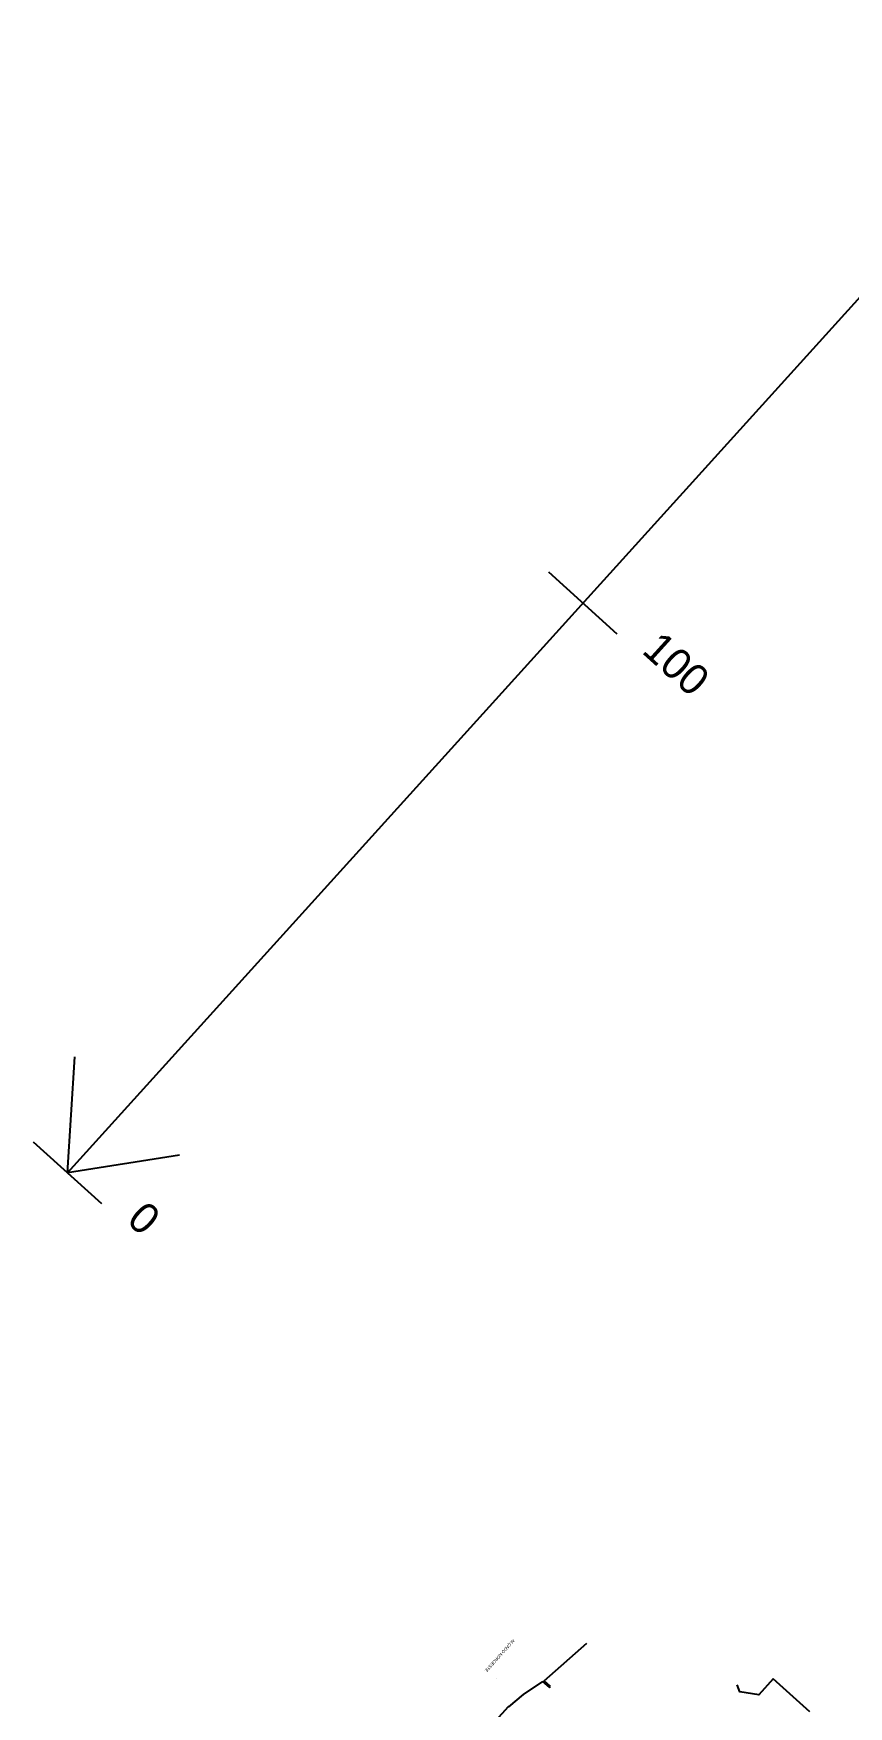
# Model space of a CAD drawing. Extents: x -196763 to -87592, y -65703 to -55832.
# Drawn here: x -87885.7 to -87779.6, y -65549.9 to -65332.2 of the extents above; entities that cross this region are included whole.
import ezdxf

# ---------------------------------------------------------------- set-up
doc = ezdxf.new("R2010")
doc.units = 0
doc.header["$MEASUREMENT"] = 0
for name, color, linetype in [('0_PROP.aux', 6, 'Continuous'), ('0_pROP.aux.legenda', 7, 'Continuous'), ('0_PROP.corte', 10, 'Continuous'), ('0_PROPfinal', 4, 'Continuous')]:
    doc.layers.add(name, color=color, linetype=linetype)
doc.styles.add('creativespace', font='GOTHIC.TTF')

msp = doc.modelspace()

# ---------------------------------------------------------------- linework, layer by layer
at = {"layer": '0_PROP.aux', "linetype": 'Continuous'}
for p, q in [((-87881.282, -65480.452), (-87747.085, -65332.158)), ((-87809.735, -65410.331), (-87818.632, -65402.279)), ((-87876.833, -65484.478), (-87885.731, -65476.426))]:
    msp.add_line(p, q, dxfattribs=at)
msp.add_lwpolyline([(-87866.723, -65478.136), (-87881.282, -65480.452), (-87880.333, -65465.343)], dxfattribs=at)
at = {"layer": '0_PROP.corte', "color": 240, "linetype": 'Continuous', "true_color": 0xed1f24}
for p, q in [((-87819.253, -65546.536), (-87813.675, -65541.631)), ((-87819.448, -65546.629), (-87818.558, -65547.434)), ((-87818.424, -65547.286), (-87819.253, -65546.536)), ((-87818.558, -65547.434), (-87818.424, -65547.286))]:
    msp.add_line(p, q, dxfattribs=at)
for points in [[(-87819.448, -65546.629), (-87821.984, -65548.317), (-87823.891, -65549.928), (-87823.906, -65549.915), (-87832.292, -65559.182), (-87849.566, -65577.526), (-87849.696, -65577.67), (-87850.716, -65578.797)], [(-87789.417, -65546.282), (-87791.296, -65548.359), (-87793.784, -65547.963), (-87794.101, -65547.061)], [(-87784.659, -65550.583), (-87789.417, -65546.282)]]:
    msp.add_lwpolyline(points, dxfattribs=at)
at = {"layer": '0_PROPfinal', "linetype": 'Continuous'}
msp.add_lwpolyline([(-87825.436, -65546.209), (-87825.436, -65546.209)], dxfattribs=at)

# ---------------------------------------------------------------- texts
at = {"layer": '0_PROP.aux', "linetype": 'Continuous', "char_height": 4, "width": 47.48116, "attachment_point": 1, "rotation": 317.85696, "style": 'creativespace'}
for s, insert in [('100', (-87803.98, -65409.708)), ('0', (-87871.078, -65483.855))]:
    msp.add_mtext(s, dxfattribs=dict(at, insert=insert))
at = {"layer": '0_pROP.aux.legenda', "insert": (-87826.714, -65545.448), "char_height": 0.4, "width": 7.12833, "attachment_point": 3, "rotation": 227.85696, "style": 'creativespace'}
msp.add_mtext('ALÇADO NOROESTE', dxfattribs=at)

doc.saveas('drawing.dxf')
